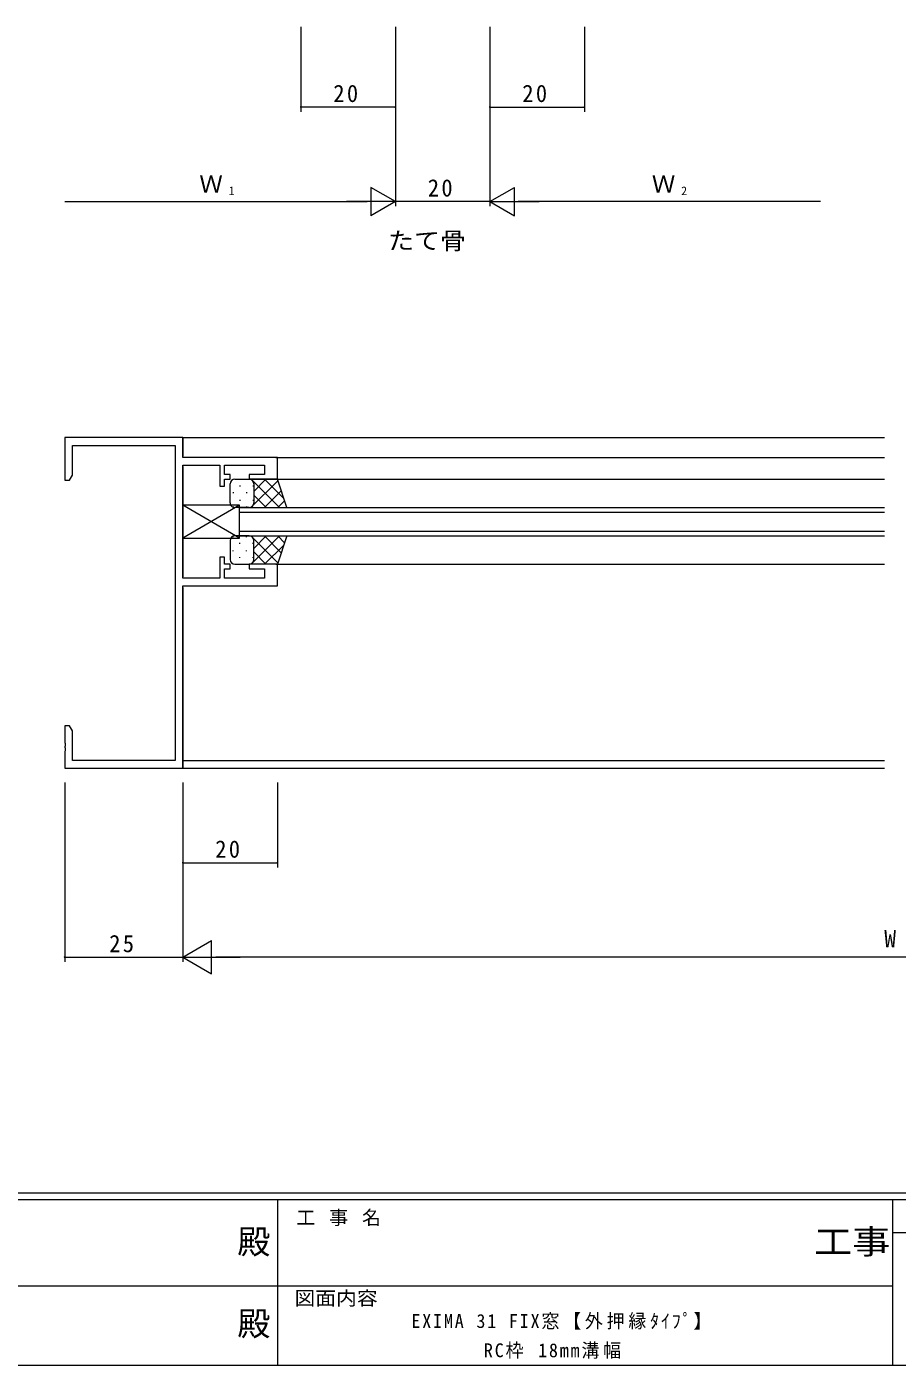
# Model space of a CAD drawing. Units: millimetres on the paper. Extents: x -420 to 373, y -297 to 267.
# Drawn here: x -85.7 to 98.5, y -297 to -13.6 of the extents above; entities that cross this region are included whole.
import ezdxf
from ezdxf.enums import TextEntityAlignment as Align

# ---------------------------------------------------------------- set-up
doc = ezdxf.new("R2010")
doc.units = ezdxf.units.MM
for name, color, linetype, lineweight in [('0-1_YKK_ZWAK', 7, 'Continuous', 9), ('0-3_YKK_11', 7, 'Continuous', 9), ('0-4_YKK_12', 2, 'Continuous', 9), ('0-5_YKK_13', 4, 'Continuous', 9), ('0-6_YKK_D', 6, 'Continuous', 9)]:
    doc.layers.add(name, color=color, linetype=linetype, lineweight=lineweight)
doc.layers.add('0-2_USER1', color=3, linetype='Continuous')
doc.styles.add('ＭＳ ゴシック', font='')
doc.styles.get('ＭＳ ゴシック').set_extended_font_data('MS Gothic')

msp = doc.modelspace()

# ---------------------------------------------------------------- linework, layer by layer
at = {"layer": '0-1_YKK_ZWAK'}
for p, q in [((352.3, -260.6), (-417.7, -260.6)), ((314.5, -262), (-417.7, -262)), ((-32.7, -262), (-32.7, -297)), ((97.5, -262), (97.5, -297)), ((165.684, -268.999), (97.5, -268.999)), ((-160.1, -280.199), (-31.3, -280.199)), ((-31.3, -280.199), (97.5, -280.199)), ((-417.7, -297), (314.5, -297))]:
    msp.add_line(p, q, dxfattribs=at)
at = {"layer": '0-3_YKK_11'}
for p, q in [((-77.7, -100.6), (-77.7, -109.6)), ((-52.7, -100.6), (-77.7, -100.6)), ((-52.7, -104.8), (-52.7, -100.6)), ((-76.07, -102.23), (-54.33, -102.23)), ((-76.07, -108.509), (-76.07, -102.23)), ((-54.33, -102.23), (-54.33, -168.97)), ((-32.7, -104.8), (-52.7, -104.8)), ((-32.7, -109.4), (-32.7, -104.8)), ((-52.7, -106.43), (-44.9, -106.43)), ((-52.7, -130.37), (-52.7, -106.43)), ((-44.9, -106.43), (-44.9, -110.9)), ((-43.9, -106.43), (-35.4, -106.43)), ((-43.9, -108.4), (-43.9, -106.43)), ((-35.4, -106.43), (-35.4, -108.4)), ((-77.7, -109.6), (-76.7, -109.6)), ((-76.7, -109.6), (-76.07, -108.509)), ((-42.7, -108.4), (-43.9, -108.4)), ((-43.9, -109.4), (-42.7, -109.4)), ((-43.9, -110.9), (-43.9, -109.4)), ((-42.7, -109.4), (-42.7, -108.4)), ((-38.7, -108.4), (-38.7, -109.4)), ((-35.4, -108.4), (-38.7, -108.4)), ((-38.7, -109.4), (-32.7, -109.4)), ((-44.9, -110.9), (-43.9, -110.9)), ((-44.9, -125.9), (-44.9, -130.37)), ((-43.9, -125.9), (-44.9, -125.9)), ((-43.9, -127.4), (-43.9, -125.9)), ((-42.7, -127.4), (-43.9, -127.4)), ((-42.7, -128.4), (-42.7, -127.4)), ((-38.7, -127.4), (-38.7, -128.4)), ((-32.7, -127.4), (-38.7, -127.4)), ((-32.7, -132), (-32.7, -127.4)), ((-43.9, -128.4), (-42.7, -128.4)), ((-43.9, -130.37), (-43.9, -128.4)), ((-38.7, -128.4), (-35.4, -128.4)), ((-35.4, -128.4), (-35.4, -130.37)), ((-44.9, -130.37), (-52.7, -130.37)), ((-52.7, -132), (-32.7, -132)), ((-52.7, -170.6), (-52.7, -132)), ((-35.4, -130.37), (-43.9, -130.37)), ((-77.7, -161.6), (-77.7, -165.142)), ((-76.7, -161.6), (-77.7, -161.6)), ((-76.07, -162.691), (-76.7, -161.6)), ((-76.07, -168.97), (-76.07, -162.691)), ((-77.7, -165.142), (-77.58, -165.325)), ((-77.58, -165.875), (-77.7, -166.058)), ((-77.7, -166.058), (-77.7, -166.142)), ((-77.7, -166.142), (-77.58, -166.325)), ((-77.58, -166.875), (-77.7, -167.058)), ((-77.7, -167.058), (-77.7, -170.6)), ((-77.58, -165.325), (-77.58, -165.875)), ((-77.58, -166.325), (-77.58, -166.875)), ((-54.33, -168.97), (-76.07, -168.97)), ((-77.7, -170.6), (-52.7, -170.6))]:
    msp.add_line(p, q, dxfattribs=at)
at = {"layer": '0-4_YKK_12'}
for p, q in [((-52.7, -100.6), (-52.7, -104.5)), ((-52.7, -100.6), (95.8, -100.6)), ((-33, -104.8), (95.8, -104.8)), ((-52.7, -106.73), (-52.7, -130.07)), ((-33, -109.4), (95.8, -109.4)), ((-40.7, -121.4), (-40.7, -115.4)), ((-40.7, -115.4), (95.8, -115.4)), ((-40.7, -116.4), (95.8, -116.4)), ((-40.7, -120.4), (95.8, -120.4)), ((-40.7, -121.4), (95.8, -121.4)), ((-33, -127.4), (95.8, -127.4)), ((-52.7, -168.97), (95.8, -168.97))]:
    msp.add_line(p, q, dxfattribs=at)
msp.add_lwpolyline([(-52.7, -132.3), (-52.7, -170.6), (95.8, -170.6)], dxfattribs=at)
at = {"layer": '0-5_YKK_13'}
for p, q in [((-42.7, -114.4), (-42.7, -110.4)), ((-41.7, -109.4), (-38.7, -109.4)), ((-32.7, -109.4), (-38.7, -109.4)), ((-38.28, -115.4), (-32.595, -109.715)), ((-38.232, -109.4), (-32.232, -115.4)), ((-38.121, -109.585), (-37.937, -109.4)), ((-37.7, -111.992), (-35.108, -109.4)), ((-37.7, -110.4), (-37.7, -114.4)), ((-37.7, -110.4), (-37.7, -114.4)), ((-35.403, -109.4), (-31.348, -113.455)), ((-30.7, -115.4), (-32.7, -109.4)), ((-42.035, -112.135), (-42.035, -112.335)), ((-40.62, -110.72), (-40.62, -110.92)), ((-39.205, -112.135), (-39.205, -112.335)), ((-37.79, -110.72), (-37.79, -110.92)), ((-37.7, -112.76), (-35.06, -115.4)), ((-35.451, -115.4), (-31.888, -111.836)), ((-40.7, -114.9), (-52.7, -114.9)), ((-40.7, -114.9), (-52.7, -121.9)), ((-52.7, -114.9), (-52.7, -121.9)), ((-42.035, -115.165), (-42.035, -115.342)), ((-38.7, -115.4), (-41.7, -115.4)), ((-40.7, -121.9), (-40.7, -114.9)), ((-40.62, -113.75), (-40.62, -113.95)), ((-39.205, -115.165), (-39.205, -115.365)), ((-38.7, -115.4), (-30.7, -115.4)), ((-38.093, -115.195), (-37.889, -115.4)), ((-37.79, -113.75), (-37.79, -113.95)), ((-32.623, -115.4), (-31.181, -113.958)), ((-42.035, -121.635), (-42.035, -121.458)), ((-38.7, -121.4), (-41.7, -121.4)), ((-39.205, -121.635), (-39.205, -121.435)), ((-38.7, -121.4), (-30.7, -121.4)), ((-38.28, -121.4), (-32.595, -127.085)), ((-38.232, -127.4), (-32.232, -121.4)), ((-38.093, -121.605), (-37.889, -121.4)), ((-37.7, -124.04), (-35.06, -121.4)), ((-35.451, -121.4), (-31.888, -124.964)), ((-30.7, -121.4), (-32.7, -127.4)), ((-32.623, -121.4), (-31.181, -122.842)), ((-42.7, -122.4), (-42.7, -126.4)), ((-42.035, -124.665), (-42.035, -124.465)), ((-40.62, -123.05), (-40.62, -122.85)), ((-39.205, -124.665), (-39.205, -124.465)), ((-37.79, -123.05), (-37.79, -122.85)), ((-37.7, -126.4), (-37.7, -122.4)), ((-37.7, -126.4), (-37.7, -122.4)), ((-35.403, -127.4), (-31.348, -123.345)), ((-41.7, -127.4), (-38.7, -127.4)), ((-40.62, -126.08), (-40.62, -125.88)), ((-32.7, -127.4), (-38.7, -127.4)), ((-38.121, -127.215), (-37.937, -127.4)), ((-37.79, -126.08), (-37.79, -125.88)), ((-37.7, -124.808), (-35.108, -127.4))]:
    msp.add_line(p, q, dxfattribs=at)
msp.add_lwpolyline([(-52.7, -121.9), (-40.7, -121.9), (-52.7, -114.9)], dxfattribs=at)
for centre, start, end in [((-41.7, -110.4), 89.99989, 179.99989), ((-38.7, -110.4), 359.99989, 89.99989), ((-38.7, -110.4), 359.99989, 89.99989), ((-41.7, -114.4), 179.99989, 269.99989), ((-38.7, -114.4), 269.99989, 359.99989), ((-38.7, -114.4), 269.99989, 359.99989), ((-41.7, -122.4), 90.00009, 180.00009), ((-38.7, -122.4), 0.00009, 90.00009), ((-38.7, -122.4), 0.00009, 90.00009), ((-41.7, -126.4), 180.00009, 270.00009), ((-38.7, -126.4), 270.00009, 0.00009), ((-38.7, -126.4), 270.00009, 0.00009)]:
    msp.add_arc(centre, 1, start, end, dxfattribs=at)
at = {"layer": '0-6_YKK_D'}
for p, q in [((-27.7, -13.6), (-27.7, -31.6)), ((-7.7, -13.6), (-7.7, -31.6)), ((-7.7, -13.6), (-7.7, -51.6)), ((-7.7, -13.6), (-7.7, -51.6)), ((12.3, -13.6), (12.3, -31.6)), ((12.3, -13.6), (12.3, -51.6)), ((12.3, -13.6), (12.3, -51.6)), ((32.3, -13.6), (32.3, -31.6)), ((-7.7, -30.6), (-27.7, -30.6)), ((12.3, -30.6), (32.3, -30.6)), ((-12.896, -47.6), (-12.896, -53.6)), ((-7.7, -50.6), (-12.896, -47.6)), ((12.3, -50.6), (17.496, -47.6)), ((17.496, -53.6), (17.496, -47.6)), ((-77.7, -50.6), (-13.7, -50.6)), ((-7.7, -50.6), (-18.092, -50.6)), ((-7.7, -50.6), (-12.896, -53.6)), ((12.3, -50.6), (-7.7, -50.6)), ((12.3, -50.6), (17.496, -53.6)), ((12.3, -50.6), (22.692, -50.6)), ((82.3, -50.6), (18.3, -50.6)), ((-77.7, -173.6), (-77.7, -211.6)), ((-52.7, -173.6), (-52.7, -191.6)), ((-52.7, -173.6), (-52.7, -211.6)), ((-52.7, -173.6), (-52.7, -211.6)), ((-32.7, -173.6), (-32.7, -191.6)), ((-52.7, -190.6), (-32.7, -190.6)), ((-52.7, -210.6), (-46.638, -207.1)), ((-46.638, -214.1), (-46.638, -207.1)), ((-77.7, -210.6), (-52.7, -210.6)), ((-52.7, -210.6), (-46.638, -214.1)), ((-52.7, -210.6), (-40.576, -210.6)), ((240.3, -210.6), (-45.7, -210.6))]:
    msp.add_line(p, q, dxfattribs=at)
for centre, start, end in [((-27.7, -30.6), 0, 180), ((-27.7, -30.6), 180, 0), ((-7.7, -30.6), 0, 180), ((-7.7, -30.6), 180, 0), ((12.3, -30.6), 0, 180), ((12.3, -30.6), 180, 0), ((32.3, -30.6), 0, 180), ((32.3, -30.6), 180, 0), ((-52.7, -190.6), 0, 180), ((-52.7, -190.6), 180, 0), ((-32.7, -190.6), 0, 180), ((-32.7, -190.6), 180, 0), ((-77.7, -210.6), 0, 180), ((-77.7, -210.6), 180, 0)]:
    msp.add_arc(centre, 0.106, start, end, dxfattribs=at)

# ---------------------------------------------------------------- texts
at = {"layer": '0-1_YKK_ZWAK', "color": 2, "style": 'ＭＳ ゴシック'}
for p in [(-41.182, -274.956), (-41.182, -292.278)]:
    msp.add_text('殿', height=5.132, dxfattribs=at).set_placement(p, align=Align.BOTTOM_LEFT)
at = {"layer": '0-1_YKK_ZWAK', "color": 2, "style": 'ＭＳ ゴシック', "width": 1.15}
msp.add_text('工事', height=5.132, dxfattribs=at).set_placement((80.931, -274.956), align=Align.BOTTOM_LEFT)
at = {"layer": '0-1_YKK_ZWAK', "style": 'ＭＳ ゴシック', "width": 1.1}
msp.add_text('図面内容', height=2.933, dxfattribs=at).set_placement((-29.083, -285.148), align=Align.BOTTOM_LEFT)
at = {"layer": '0-1_YKK_ZWAK', "insert": (-28.688, -267.533), "char_height": 2.933, "attachment_point": 7, "style": 'ＭＳ ゴシック'}
msp.add_mtext('\\T1.16;工\\~事\\~名', dxfattribs=at)
at = {"layer": '0-2_USER1', "style": 'ＭＳ ゴシック', "width": 1.1}
msp.add_text('たて骨', height=3.666, dxfattribs=at).set_placement((-9.271, -61.835), align=Align.BOTTOM_LEFT)
at = {"layer": '0-2_USER1', "color": 7, "char_height": 2.933, "attachment_point": 7, "style": 'ＭＳ ゴシック'}
for s, insert in [('\\T1.21;\\W0.95;EXIMA\\~31\\~FIX窓【外押縁ﾀｲﾌﾟ】', (-4.323, -289.449)), ('\\T1.21;\\W0.95;RC枠\\~18mm溝幅', (11.017, -295.625))]:
    msp.add_mtext(s, dxfattribs=dict(at, insert=insert))
at = {"layer": '0-6_YKK_D', "color": 3, "style": 'ＭＳ ゴシック'}
for s, p in [('Ｗ', (-49.233, -49.8)), ('Ｗ', (46.548, -49.8)), ('W', (95.765, -209.6))]:
    msp.add_text(s, height=3.666, dxfattribs=at).set_placement(p, align=Align.BOTTOM_LEFT)
at = {"layer": '0-6_YKK_D', "color": 4, "style": 'ＭＳ ゴシック'}
for s, p in [('1', (-42.995, -49.8)), ('2', (52.785, -49.8))]:
    msp.add_text(s, height=1.833, dxfattribs=at).set_placement(p, align=Align.BOTTOM_LEFT)
at = {"layer": '0-6_YKK_D', "color": 3, "char_height": 3.666, "attachment_point": 7, "style": 'ＭＳ ゴシック'}
for s, insert in [('\\T1.21;\\W0.95;20', (-20.843, -29.6)), ('\\T1.21;\\W0.95;20', (19.157, -29.6)), ('\\T1.21;\\W0.95;20', (-0.843, -49.6)), ('\\T1.21;\\W0.95;20', (-45.843, -189.6)), ('\\T1.21;\\W0.95;25', (-68.282, -209.6))]:
    msp.add_mtext(s, dxfattribs=dict(at, insert=insert))

doc.saveas('drawing.dxf')
